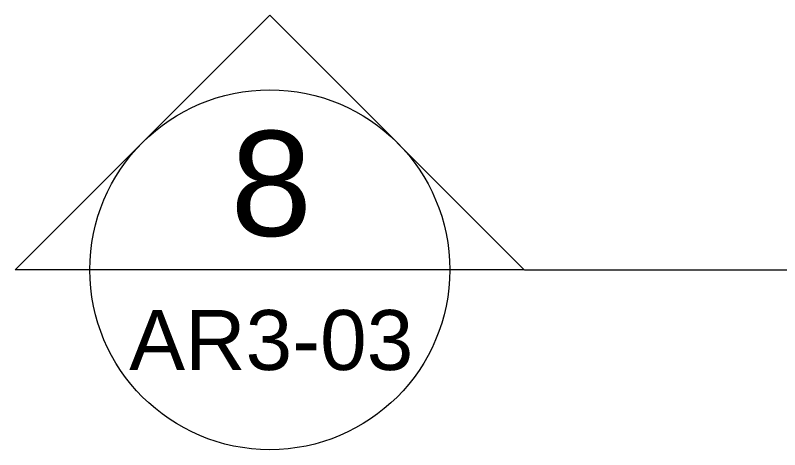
# Model space of a CAD drawing. Header units: millimetres. Extents: x -324 to 75, y -297 to 212.
# Drawn here: x -285.074 to -281.251, y 138.844 to 141.017 of the extents above; entities that cross this region are included whole.
import ezdxf
from ezdxf.enums import TextEntityAlignment as Align

# ---------------------------------------------------------------- set-up
doc = ezdxf.new("R2010")
doc.units = ezdxf.units.MM
doc.linetypes.add('DASHDOT', pattern=[1, 0.5, -0.25, 0, -0.25])
doc.layers.add('NOT', color=7, linetype='Continuous', lineweight=20)
doc.styles.add('S', font='simplex', dxfattribs={"width": 0.75})
doc.styles.get("Standard").update_dxf_attribs({"font": 'arial.ttf'})

# ---------------------------------------------------------------- blocks, each defined once
blk = doc.blocks.new('Npa')
for p, q in [((-0.8485, 0), (0, 0.8485)), ((0.8485, 0), (0, 0.8485)), ((0.8485, 0), (-0.8485, 0))]:
    blk.add_line(p, q)
blk.add_circle((0, 0), 0.6)
at = {"color": 5, "style": 'S', "width": 0.75, "flags": 4}
blk.add_attdef('NO', text='', height=0.3, dxfattribs=at).set_placement((0.0048, 0.1129), align=Align.CENTER)
at = {"style": 'S', "width": 0.75, "flags": 4}
blk.add_attdef('NOLBR', text='', height=0.2, dxfattribs=at).set_placement((0.0048, -0.3342), align=Align.CENTER)

msp = doc.modelspace()

# ---------------------------------------------------------------- linework, layer by layer
at = {"layer": 'NOT', "linetype": 'DASHDOT', "ltscale": 3}
msp.add_line((-282.5279, 139.7439), (-270.4027, 139.7439), dxfattribs=at)

# ---------------------------------------------------------------- block references
at = {"layer": 'NOT'}
ref = msp.add_blockref('Npa', (-283.8007, 139.7439), dxfattribs=dict(at, xscale=1.5, yscale=1.5, zscale=1.499999999999996))
ref.add_attrib('NO', '8', dxfattribs={"layer": '0', "height": 0.525, "flags": 4}).set_placement((-283.7936, 139.9133), align=Align.CENTER)
ref.add_attrib('NOLBR', 'AR3-03', dxfattribs={"layer": '0', "height": 0.3, "flags": 4}).set_placement((-283.7936, 139.2426), align=Align.CENTER)

doc.saveas('drawing.dxf')
